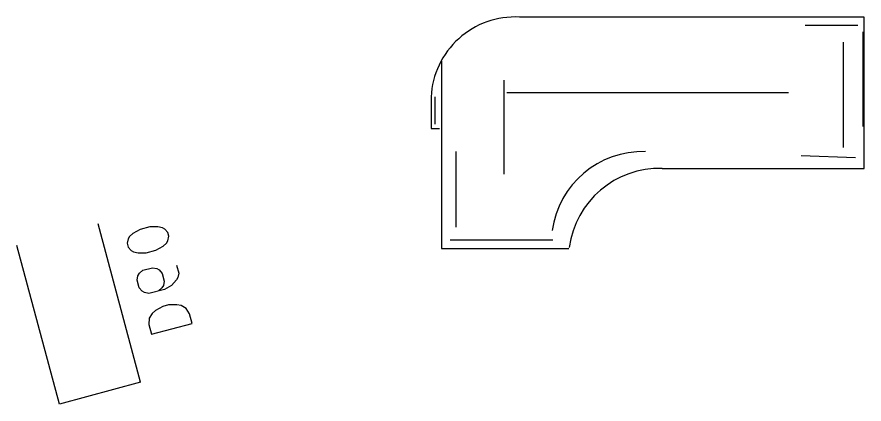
# Model space of a CAD drawing. Extents: x 83 to 346, y -162 to -57.
# Drawn here: x 116.48 to 136.63, y -149.36 to -140.16 of the extents above; entities that cross this region are included whole.
import ezdxf

# ---------------------------------------------------------------- set-up
doc = ezdxf.new("R2010")
doc.units = 0
doc.layers.add('BLACK', color=7, linetype='CONTINUOUS')

msp = doc.modelspace()

# ---------------------------------------------------------------- linework, layer by layer
at = {"layer": 'BLACK', "linetype": 'CONTINUOUS'}
for p, q in [((136.632, -140.161), (128.432, -140.161)), ((136.632, -143.761), (136.632, -140.161)), ((136.482, -140.361), (135.232, -140.361)), ((136.612, -142.761), (136.612, -140.511)), ((136.132, -140.761), (136.132, -143.261)), ((126.582, -141.211), (126.582, -145.661)), ((128.062, -141.661), (128.062, -143.901)), ((126.332, -142.061), (126.332, -142.811)), ((126.432, -142.711), (126.432, -142.061)), ((134.832, -141.961), (128.132, -141.961)), ((126.332, -142.811), (126.532, -142.811)), ((126.932, -145.161), (126.932, -143.361)), ((136.432, -143.511), (135.132, -143.461)), ((131.832, -143.761), (136.632, -143.761)), ((119.421, -148.846), (118.412, -145.079)), ((119.409, -145.214), (119.238, -145.309)), ((119.639, -145.152), (119.409, -145.214)), ((119.835, -145.149), (119.639, -145.152)), ((119.94, -145.17), (119.835, -145.149)), ((119.998, -145.204), (119.94, -145.17)), ((120.069, -145.283), (119.998, -145.204)), ((120.093, -145.375), (120.069, -145.283)), ((119.124, -145.438), (119.103, -145.542)), ((119.158, -145.379), (119.124, -145.438)), ((119.238, -145.309), (119.158, -145.379)), ((120.038, -145.538), (120.072, -145.48)), ((120.072, -145.48), (120.093, -145.375)), ((126.782, -145.461), (129.232, -145.461)), ((117.489, -149.364), (116.48, -145.597)), ((119.103, -145.542), (119.127, -145.634)), ((119.127, -145.634), (119.198, -145.714)), ((119.787, -145.704), (119.959, -145.609)), ((119.959, -145.609), (120.038, -145.538)), ((126.582, -145.661), (129.612, -145.661)), ((119.198, -145.714), (119.256, -145.747)), ((119.256, -145.747), (119.361, -145.769)), ((119.361, -145.769), (119.557, -145.765)), ((119.557, -145.765), (119.787, -145.704)), ((120.278, -146.065), (120.328, -146.249)), ((119.358, -146.312), (119.392, -146.253)), ((119.392, -146.253), (119.472, -146.183)), ((119.472, -146.183), (119.702, -146.121)), ((119.702, -146.121), (119.806, -146.142)), ((119.806, -146.142), (119.864, -146.176)), ((119.864, -146.176), (119.935, -146.256)), ((119.935, -146.256), (119.984, -146.44)), ((120.328, -146.249), (120.306, -146.354)), ((119.337, -146.416), (119.358, -146.312)), ((119.386, -146.6), (119.337, -146.416)), ((119.984, -146.44), (119.963, -146.544)), ((120.273, -146.412), (120.159, -146.541)), ((120.306, -146.354), (120.273, -146.412)), ((119.457, -146.68), (119.386, -146.6)), ((119.515, -146.713), (119.457, -146.68)), ((119.988, -146.636), (119.62, -146.735)), ((119.929, -146.602), (119.85, -146.673)), ((119.963, -146.544), (119.929, -146.602)), ((120.159, -146.541), (119.988, -146.636)), ((119.62, -146.735), (119.515, -146.713)), ((119.948, -147.041), (119.777, -147.136)), ((120.086, -147.004), (119.948, -147.041)), ((120.282, -147.001), (120.086, -147.004)), ((120.387, -147.022), (120.282, -147.001)), ((120.503, -147.089), (120.387, -147.022)), ((120.586, -147.215), (120.503, -147.089)), ((119.697, -147.207), (119.629, -147.324)), ((119.777, -147.136), (119.697, -147.207)), ((120.648, -147.445), (120.586, -147.215)), ((119.629, -147.324), (119.62, -147.474)), ((119.62, -147.474), (119.682, -147.704)), ((119.682, -147.704), (120.648, -147.445)), ((119.421, -148.846), (117.489, -149.364))]:
    msp.add_line(p, q, dxfattribs=at)
at = {"layer": 'BLACK'}
for centre, radius, start, end in [((128.332, -142.161), 2.0025, 87.1376, 177.138), ((131.367, -145.531), 2.171, 88.2843, 172.284), ((131.767, -145.931), 2.171, 88.2843, 172.284)]:
    msp.add_arc(centre, radius, start, end, dxfattribs=at)

doc.saveas('drawing.dxf')
